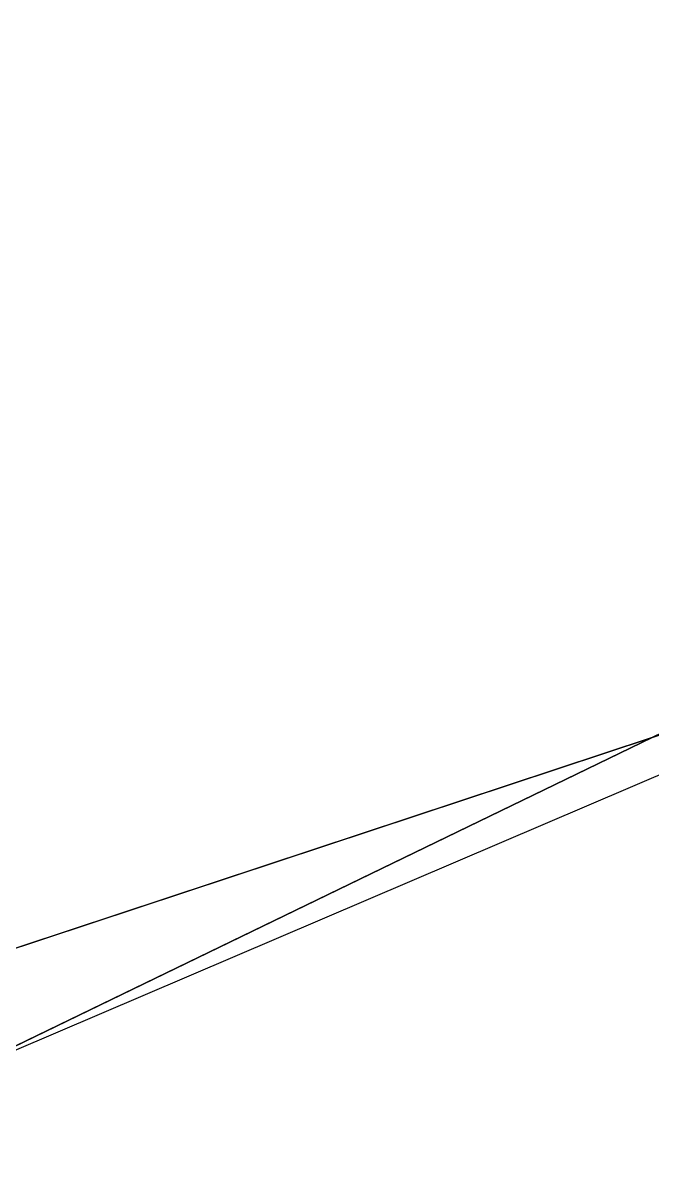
# Model space of a CAD drawing. Header units: metres. Extents: x 15788 to 16056, y 1027 to 1229.
# Drawn here: x 16025.52 to 16033.32, y 1043.52 to 1057.62 of the extents above; entities that cross this region are included whole.
import ezdxf

# ---------------------------------------------------------------- set-up
doc = ezdxf.new("R2010")
doc.units = ezdxf.units.M
for name, color, linetype in [('kc_dw', 2, 'Continuous'), ('kc_jt', 181, 'Continuous'), ('kc_swl_fw', 42, 'Continuous'), ('kc_swl_xz', 140, 'Continuous')]:
    doc.layers.add(name, color=color, linetype=linetype)

msp = doc.modelspace()

# ---------------------------------------------------------------- linework, layer by layer
at = {"layer": 'kc_dw', "flags": 128}
msp.add_lwpolyline([(15898.787, 1138.426), (15932.523, 1089.437), (15933.82, 1089.03), (15939.8, 1078.87), (15975.054, 1027.5), (15980.904, 1027.5), (16023.09, 1045.38), (16033.324, 1048.766), (16040, 1052), (16043.421, 1043.853), (16052.721, 1027.5), (16054.5, 1027.5), (16054.5, 1057.848), (16033, 1103.6), (16035.432, 1104.497), (16034.97, 1105.58), (16053, 1114.12), (16054.5, 1114.803), (16054.5, 1118.795)], dxfattribs=at)
for points in [[(16040, 1052), (16033.324, 1048.766), (16039.47, 1050.8), (16043.421, 1043.853)], [(16043.421, 1043.853), (16039.47, 1050.8), (16033.324, 1048.766), (15989.419, 1027.5), (16050.287, 1027.5)], [(16033.324, 1048.766), (16023.09, 1045.38), (15980.904, 1027.5), (15989.419, 1027.5)]]:
    msp.add_lwpolyline(points, close=True, dxfattribs=at)
at = {"layer": 'kc_jt', "flags": 128}
msp.add_lwpolyline([(15898.787, 1138.426), (15932.523, 1089.437), (15933.82, 1089.03), (15939.8, 1078.87), (15975.054, 1027.5), (15980.904, 1027.5), (16023.09, 1045.38), (16033.324, 1048.766), (16040, 1052), (16043.421, 1043.853), (16052.721, 1027.5), (16054.5, 1027.5), (16054.5, 1057.848), (16033, 1103.6), (16035.432, 1104.497), (16034.97, 1105.58), (16053, 1114.12), (16054.5, 1114.803), (16054.5, 1118.795)], dxfattribs=at)
for points in [[(16043.421, 1043.853), (16039.47, 1050.8), (16033.324, 1048.766), (16011.123, 1038.013), (16015.63, 1027.5), (16050.287, 1027.5)], [(16033.324, 1048.766), (16023.09, 1045.38), (15980.904, 1027.5), (15989.419, 1027.5)]]:
    msp.add_lwpolyline(points, close=True, dxfattribs=at)
at = {"layer": 'kc_swl_fw'}
msp.add_lwpolyline([(16041.055, 1044.719), (16013.024, 1032.74), (16010.548, 1038.534), (16038.579, 1050.513)], close=True, dxfattribs=at)
at = {"layer": 'kc_swl_xz', "flags": 128}
for points in [[(16040, 1052), (16033.324, 1048.766), (16039.47, 1050.8), (16043.421, 1043.853)], [(16043.421, 1043.853), (16039.47, 1050.8), (16033.324, 1048.766), (15989.419, 1027.5), (16050.287, 1027.5)]]:
    msp.add_lwpolyline(points, close=True, dxfattribs=at)

doc.saveas('drawing.dxf')
